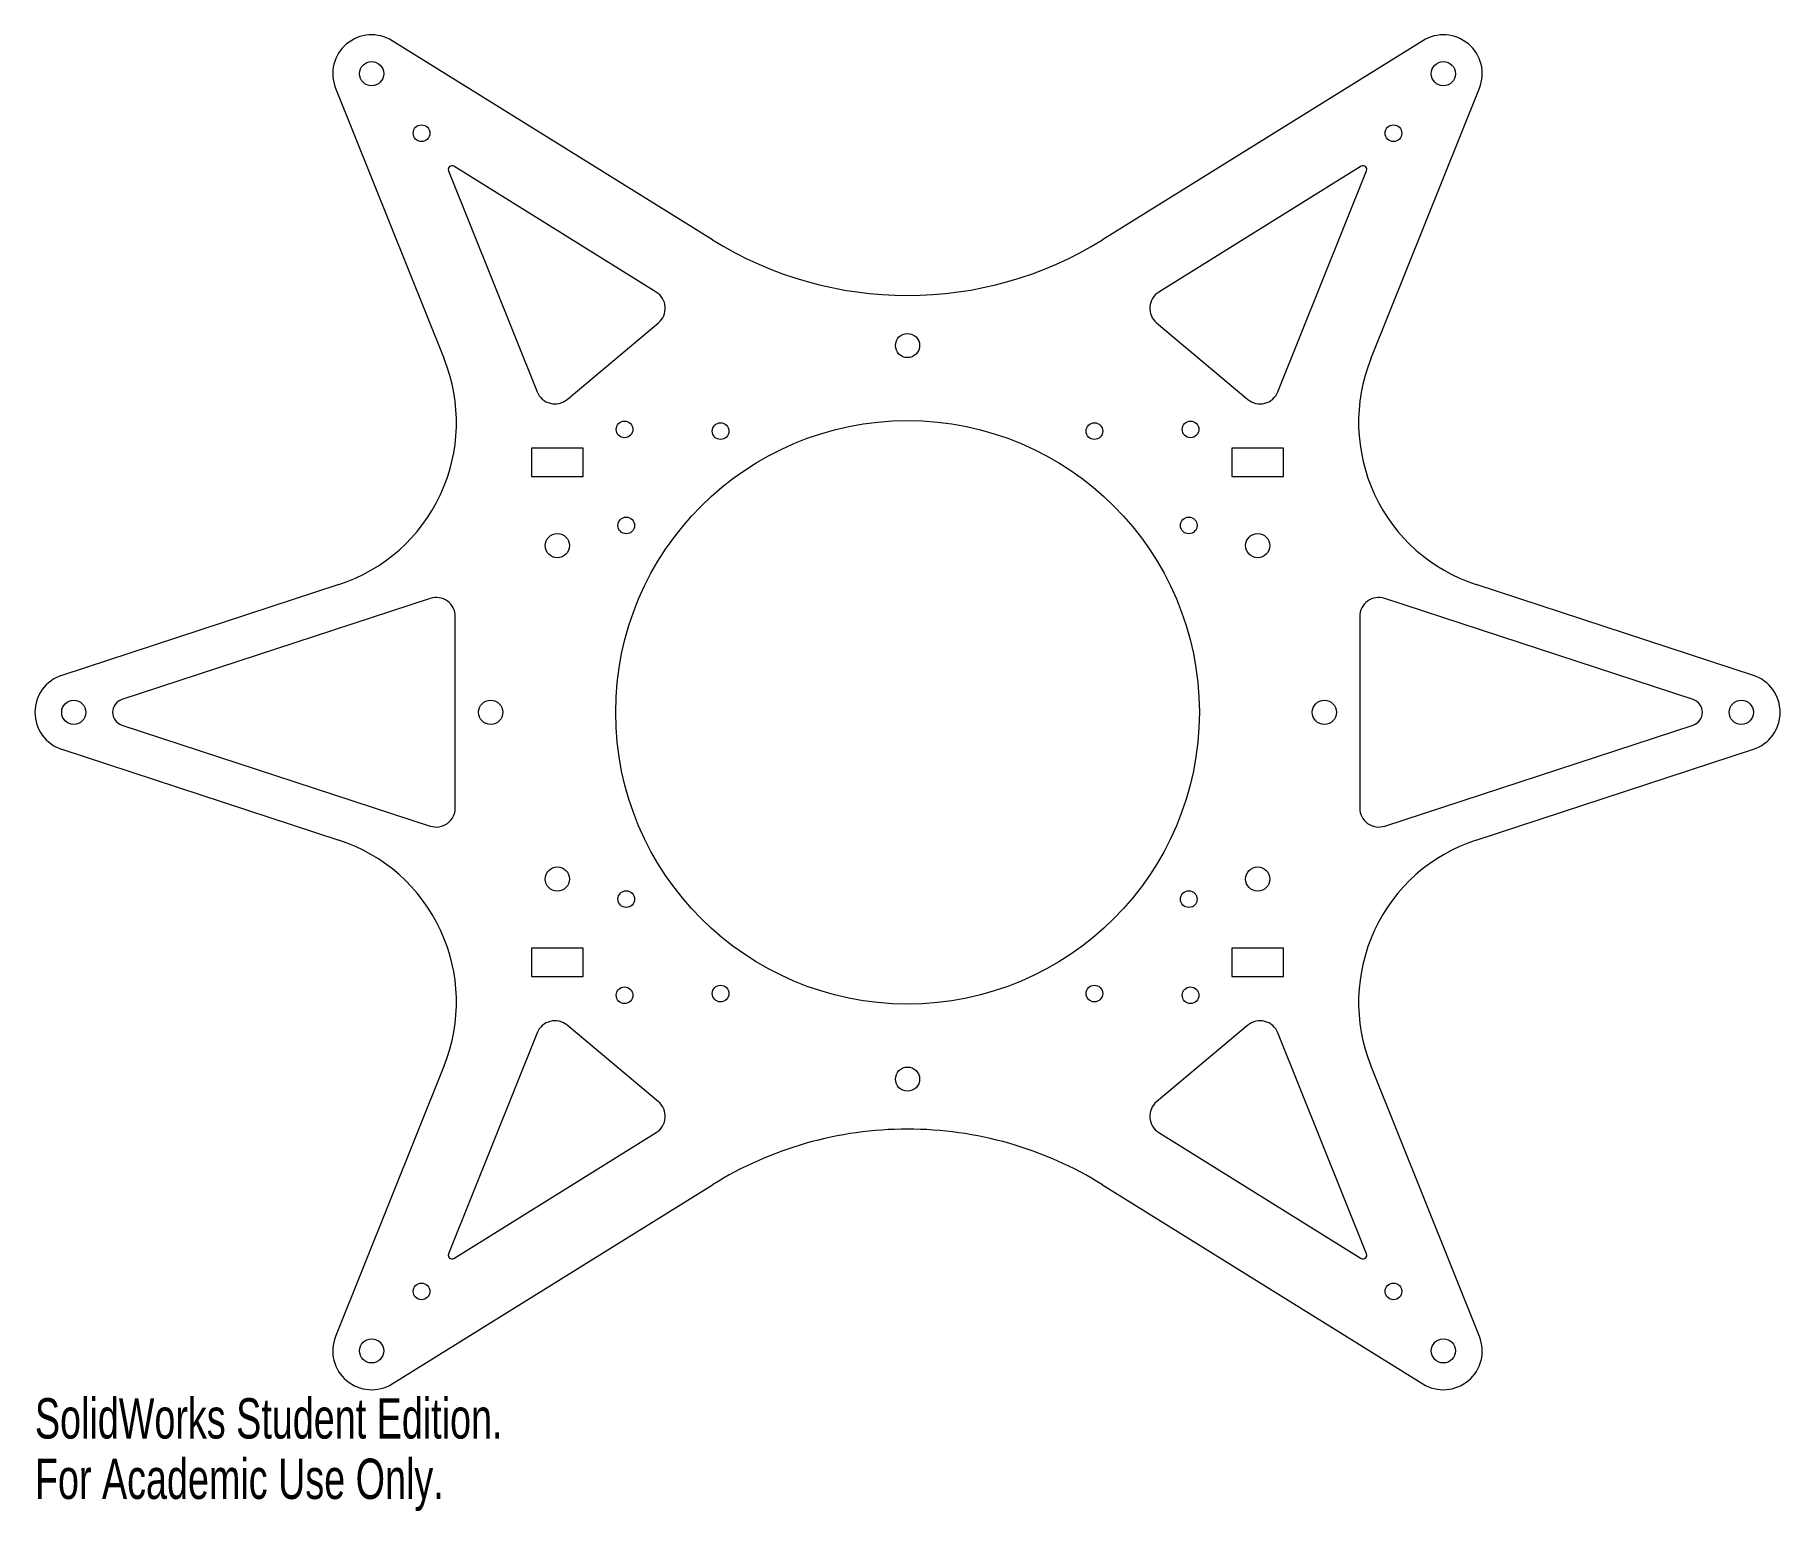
# Model space of a CAD drawing. Header units: millimetres. Extents: x 552 to 761, y 327 to 504.
import ezdxf

# ---------------------------------------------------------------- set-up
doc = ezdxf.new("R2010")
doc.units = ezdxf.units.MM
doc.styles.add('SLDTEXTSTYLE0', font='TXT', dxfattribs={"width": 0.7})

msp = doc.modelspace()

# ---------------------------------------------------------------- linework, layer by layer
at = {"color": 7, "linetype": 'Continuous', "lineweight": 15}
for p, q in [((633.21, 479.56), (594.78, 503.44)), ((718.42, 503.44), (679.98, 479.56)), ((588, 497.75), (601.03, 465.27)), ((712.17, 465.27), (725.2, 497.75)), ((601.54, 487.85), (612.18, 461.32)), ((626.45, 473.3), (602.18, 488.38)), ((711.01, 488.38), (686.74, 473.3)), ((701.01, 461.32), (711.65, 487.85)), ((615.78, 460.42), (626.72, 469.6)), ((686.48, 469.6), (697.42, 460.42)), ((617.7, 454.58), (611.5, 454.58)), ((611.5, 454.58), (611.5, 451.18)), ((617.7, 451.18), (617.7, 454.58)), ((695.5, 454.58), (695.5, 451.18)), ((701.7, 454.58), (695.5, 454.58)), ((701.7, 451.18), (701.7, 454.58)), ((611.5, 451.18), (617.7, 451.18)), ((695.5, 451.18), (701.7, 451.18)), ((588.41, 438.21), (555.15, 427.31)), ((758.05, 427.31), (724.79, 438.21)), ((599.36, 436.53), (562.36, 424.41)), ((750.83, 424.41), (713.83, 436.53)), ((602.36, 411.41), (602.36, 434.36)), ((710.83, 434.36), (710.83, 411.41)), ((562.36, 421.36), (599.36, 409.23)), ((713.83, 409.23), (750.83, 421.36)), ((555.15, 418.46), (588.41, 407.56)), ((724.79, 407.56), (758.05, 418.46)), ((617.7, 394.58), (611.5, 394.58)), ((611.5, 394.58), (611.5, 391.18)), ((617.7, 391.18), (617.7, 394.58)), ((701.7, 394.58), (695.5, 394.58)), ((695.5, 394.58), (695.5, 391.18)), ((701.7, 391.18), (701.7, 394.58)), ((611.5, 391.18), (617.7, 391.18)), ((695.5, 391.18), (701.7, 391.18)), ((626.72, 376.16), (615.78, 385.34)), ((697.42, 385.34), (686.48, 376.16)), ((612.18, 384.44), (601.54, 357.92)), ((711.65, 357.92), (701.01, 384.44)), ((601.03, 380.5), (588, 348.01)), ((725.2, 348.01), (712.17, 380.5)), ((602.18, 357.38), (626.45, 372.47)), ((686.74, 372.47), (711.01, 357.38)), ((594.78, 342.32), (633.21, 366.21)), ((679.98, 366.21), (718.42, 342.32))]:
    msp.add_line(p, q, dxfattribs=at)
for centre, radius in [((592.32, 499.49), 1.45), ((720.87, 499.49), 1.45), ((598.31, 492.35), 1), ((714.88, 492.35), 1), ((656.6, 466.88), 1.45), ((656.6, 422.88), 35), ((622.66, 456.82), 1), ((634.18, 456.61), 1), ((679.01, 456.61), 1), ((690.54, 456.82), 1), ((622.87, 445.3), 1), ((690.33, 445.3), 1), ((614.6, 442.88), 1.45), ((698.6, 442.88), 1.45), ((556.6, 422.88), 1.45), ((606.6, 422.88), 1.45), ((706.6, 422.88), 1.45), ((756.6, 422.88), 1.45), ((614.6, 402.88), 1.45), ((698.6, 402.88), 1.45), ((622.87, 400.47), 1), ((690.33, 400.47), 1), ((622.66, 388.94), 1), ((634.18, 389.15), 1), ((679.01, 389.15), 1), ((690.54, 388.94), 1), ((656.6, 378.88), 1.45), ((598.31, 353.42), 1), ((714.88, 353.42), 1), ((592.32, 346.28), 1.45), ((720.87, 346.28), 1.45)]:
    msp.add_circle(centre, radius, dxfattribs=at)
for centre, radius, start, end in [((592.32, 499.49), 4.66, 58.1414, 201.8586), ((720.87, 499.49), 4.66, 338.1414, 121.8586), ((601.95, 488.01), 0.438, 58.1414, 201.8586), ((711.25, 488.01), 0.438, 338.1414, 121.8586), ((656.6, 517.19), 44.3, 238.1414, 301.8586), ((625.25, 471.35), 2.29, 310, 58.1414), ((687.95, 471.35), 2.29, 121.8586, 230), ((582.04, 457.65), 20.46, 288.1414, 21.8586), ((731.16, 457.65), 20.46, 158.1414, 251.8586), ((614.3, 462.17), 2.29, 201.8586, 310), ((698.89, 462.17), 2.29, 230, 338.1414), ((600.07, 434.36), 2.29, 360, 108.1414), ((713.12, 434.36), 2.29, 71.8586, 180), ((556.6, 422.88), 4.66, 108.1414, 251.8586), ((756.6, 422.88), 4.66, 288.1414, 71.8586), ((562.86, 422.88), 1.61, 108.1414, 251.8586), ((750.33, 422.88), 1.61, 288.1414, 71.8586), ((600.07, 411.41), 2.29, 251.8586, 0), ((713.12, 411.41), 2.29, 180, 288.1414), ((582.04, 388.11), 20.46, 338.1414, 71.8586), ((731.16, 388.11), 20.46, 108.1414, 201.8586), ((614.3, 383.59), 2.29, 50, 158.1414), ((698.89, 383.59), 2.29, 21.8586, 130), ((625.25, 374.41), 2.29, 301.8586, 50), ((687.95, 374.41), 2.29, 130, 238.1414), ((656.6, 328.58), 44.3, 90, 121.8586), ((656.6, 328.58), 44.3, 58.1414, 90), ((601.95, 357.75), 0.438, 158.1414, 301.8586), ((711.25, 357.75), 0.438, 238.1414, 21.8586), ((592.32, 346.28), 4.66, 158.1414, 301.8586), ((720.87, 346.28), 4.66, 238.1414, 21.8586)]:
    msp.add_arc(centre, radius, start, end, dxfattribs=at)

# ---------------------------------------------------------------- texts
at = {"color": 7, "linetype": 'Continuous', "char_height": 4.8336, "attachment_point": 1, "style": 'SLDTEXTSTYLE0'}
for s, insert in [('SolidWorks Student Edition.', (551.94, 340.6)), ('For Academic Use Only.', (551.94, 333.35))]:
    msp.add_mtext(s, dxfattribs=dict(at, insert=insert))

doc.saveas('drawing.dxf')
